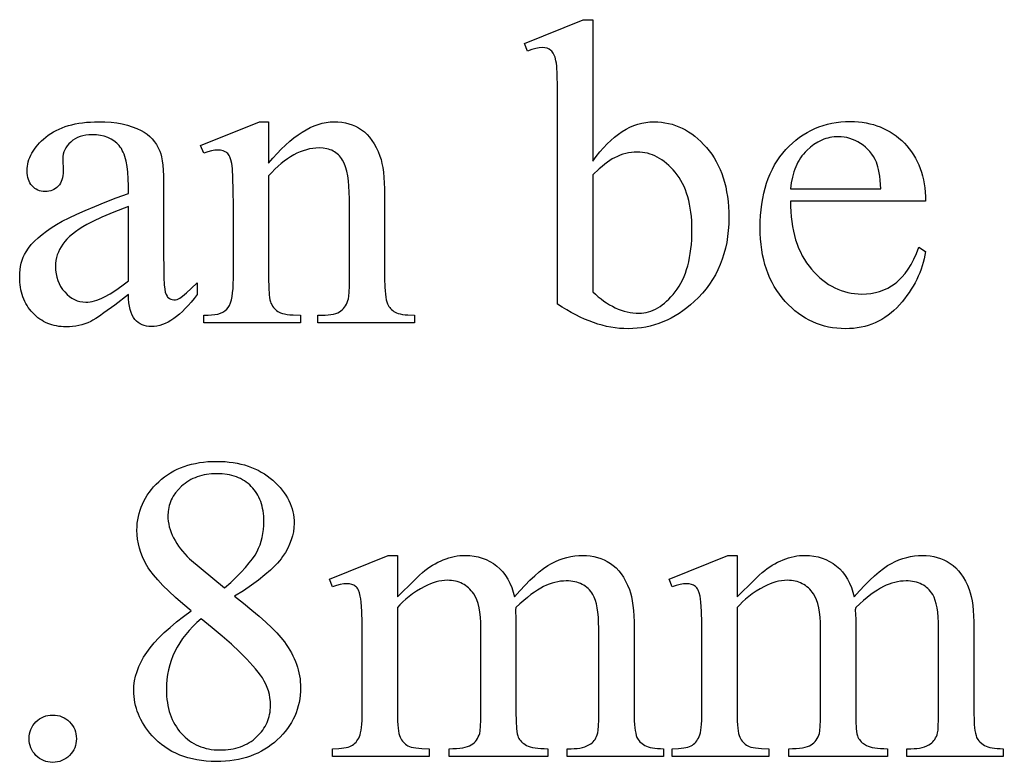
# Model space of a CAD drawing. Extents: x 7 to 905, y -397 to 592.
# Drawn here: x 479.6 to 547.6, y -211.2 to -159.9 of the extents above; entities that cross this region are included whole.
import ezdxf

# ---------------------------------------------------------------- set-up
doc = ezdxf.new("R2010")
doc.units = 0
doc.header["$MEASUREMENT"] = 0
doc.layers.add('TEXT', color=18, linetype='CONTINUOUS')

msp = doc.modelspace()

# ---------------------------------------------------------------- linework, layer by layer
at = {"layer": 'TEXT'}
for points in [[(519.181, -169.648), (519.428, -169.318), (519.677, -169.009), (519.928, -168.721), (520.182, -168.454), (520.438, -168.209), (520.696, -167.985), (520.957, -167.783), (521.221, -167.602), (521.486, -167.442), (521.754, -167.303), (522.025, -167.186), (522.298, -167.09), (522.574, -167.015), (522.851, -166.962), (523.132, -166.93), (523.414, -166.919), (523.672, -166.926), (523.926, -166.947), (524.176, -166.982), (524.421, -167.031), (524.662, -167.093), (524.9, -167.169), (525.133, -167.26), (525.361, -167.364), (525.586, -167.482), (525.807, -167.614), (526.023, -167.759), (526.235, -167.919), (526.443, -168.093), (526.647, -168.28), (526.847, -168.482), (527.043, -168.697), (527.23, -168.924), (527.406, -169.161), (527.569, -169.409), (527.72, -169.667), (527.859, -169.935), (527.986, -170.213), (528.101, -170.502), (528.204, -170.8), (528.295, -171.109), (528.374, -171.428), (528.44, -171.757), (528.495, -172.097), (528.537, -172.447), (528.567, -172.806), (528.585, -173.176), (528.591, -173.557), (528.582, -174.001), (528.554, -174.434), (528.507, -174.857), (528.442, -175.268), (528.358, -175.669), (528.255, -176.059), (528.134, -176.437), (527.994, -176.805), (527.835, -177.162), (527.658, -177.508), (527.462, -177.843), (527.247, -178.167), (527.014, -178.48), (526.762, -178.782), (526.491, -179.073), (526.202, -179.353), (525.944, -179.582), (525.682, -179.796), (525.417, -179.995), (525.147, -180.179), (524.875, -180.349), (524.598, -180.504), (524.318, -180.644), (524.034, -180.769), (523.746, -180.88), (523.455, -180.975), (523.16, -181.057), (522.861, -181.123), (522.559, -181.175), (522.253, -181.211), (521.943, -181.234), (521.63, -181.241), (521.334, -181.234), (521.038, -181.214), (520.74, -181.181), (520.441, -181.134), (520.14, -181.074), (519.839, -181), (519.537, -180.913), (519.233, -180.813), (518.928, -180.7), (518.621, -180.573), (518.313, -180.432), (518.003, -180.279), (517.692, -180.112), (517.379, -179.931), (517.064, -179.737), (516.748, -179.53), (516.748, -165.533), (516.741, -164.493), (516.72, -163.675), (516.686, -163.077), (516.663, -162.862), (516.637, -162.701), (516.574, -162.457), (516.537, -162.351), (516.495, -162.255), (516.45, -162.17), (516.401, -162.096), (516.348, -162.032), (516.291, -161.978), (516.165, -161.895), (516.025, -161.835), (515.87, -161.799), (515.701, -161.787), (515.481, -161.801), (515.236, -161.846), (514.965, -161.919), (514.668, -162.023), (514.462, -161.506), (518.518, -159.855), (519.181, -159.855)], [(487.072, -178.881), (486.129, -179.6), (485.38, -180.15), (485.078, -180.361), (484.824, -180.529), (484.619, -180.656), (484.462, -180.74), (484.261, -180.826), (484.057, -180.901), (483.85, -180.964), (483.639, -181.016), (483.426, -181.056), (483.209, -181.085), (482.989, -181.102), (482.765, -181.108), (482.592, -181.104), (482.423, -181.093), (482.257, -181.075), (482.096, -181.048), (481.938, -181.015), (481.784, -180.973), (481.634, -180.925), (481.488, -180.869), (481.345, -180.805), (481.207, -180.734), (481.072, -180.655), (480.942, -180.569), (480.815, -180.475), (480.692, -180.374), (480.573, -180.266), (480.457, -180.15), (480.347, -180.027), (480.245, -179.9), (480.149, -179.769), (480.06, -179.632), (479.979, -179.491), (479.904, -179.345), (479.837, -179.195), (479.777, -179.04), (479.724, -178.88), (479.678, -178.715), (479.639, -178.545), (479.607, -178.371), (479.582, -178.192), (479.564, -178.009), (479.55, -177.627), (479.557, -177.385), (479.578, -177.15), (479.612, -176.924), (479.661, -176.706), (479.723, -176.496), (479.799, -176.294), (479.889, -176.101), (479.993, -175.916), (480.158, -175.668), (480.351, -175.422), (480.572, -175.181), (480.82, -174.943), (481.097, -174.709), (481.402, -174.478), (481.734, -174.252), (482.094, -174.029), (482.5, -173.801), (482.967, -173.562), (483.496, -173.311), (484.087, -173.048), (484.741, -172.773), (485.456, -172.485), (486.233, -172.186), (487.072, -171.875), (487.072, -171.344), (487.062, -170.859), (487.032, -170.413), (486.982, -170.007), (486.912, -169.641), (486.822, -169.314), (486.769, -169.165), (486.711, -169.027), (486.649, -168.898), (486.581, -168.779), (486.508, -168.67), (486.431, -168.571), (486.261, -168.395), (486.073, -168.242), (485.868, -168.113), (485.643, -168.007), (485.401, -167.925), (485.141, -167.866), (484.862, -167.831), (484.565, -167.819), (484.339, -167.827), (484.124, -167.85), (483.922, -167.89), (483.732, -167.945), (483.553, -168.015), (483.387, -168.101), (483.232, -168.203), (483.09, -168.321), (482.959, -168.448), (482.845, -168.581), (482.748, -168.717), (482.67, -168.859), (482.608, -169.005), (482.565, -169.156), (482.538, -169.311), (482.529, -169.471), (482.559, -170.327), (482.554, -170.491), (482.537, -170.646), (482.51, -170.792), (482.472, -170.928), (482.424, -171.054), (482.364, -171.17), (482.294, -171.277), (482.212, -171.374), (482.122, -171.46), (482.026, -171.535), (481.922, -171.598), (481.812, -171.65), (481.696, -171.691), (481.572, -171.719), (481.442, -171.737), (481.305, -171.742), (481.172, -171.736), (481.045, -171.718), (480.924, -171.689), (480.809, -171.647), (480.701, -171.593), (480.599, -171.527), (480.503, -171.449), (480.413, -171.359), (480.332, -171.259), (480.261, -171.15), (480.202, -171.032), (480.153, -170.905), (480.115, -170.77), (480.088, -170.626), (480.072, -170.473), (480.066, -170.312), (480.071, -170.154), (480.087, -169.998), (480.112, -169.843), (480.147, -169.69), (480.193, -169.539), (480.249, -169.389), (480.315, -169.241), (480.391, -169.095), (480.477, -168.95), (480.573, -168.807), (480.68, -168.665), (480.796, -168.525), (480.923, -168.387), (481.06, -168.25), (481.207, -168.115), (481.364, -167.981), (481.531, -167.853), (481.705, -167.732), (481.888, -167.62), (482.079, -167.517), (482.278, -167.421), (482.485, -167.334), (482.7, -167.255), (482.924, -167.185), (483.156, -167.123), (483.396, -167.069), (483.644, -167.023), (483.9, -166.986), (484.165, -166.957), (484.437, -166.936), (484.718, -166.924), (485.007, -166.919), (485.447, -166.929), (485.867, -166.957), (486.266, -167.004), (486.645, -167.071), (487.003, -167.156), (487.341, -167.26), (487.659, -167.382), (487.957, -167.524), (488.168, -167.647), (488.364, -167.785), (488.546, -167.94), (488.713, -168.11), (488.866, -168.297), (489.005, -168.5), (489.13, -168.72), (489.24, -168.955), (489.303, -169.134), (489.357, -169.355), (489.402, -169.617), (489.44, -169.921), (489.469, -170.266), (489.489, -170.653), (489.502, -171.081), (489.506, -171.551), (489.506, -176.138), (489.511, -177.01), (489.524, -177.696), (489.547, -178.194), (489.58, -178.505), (489.623, -178.705), (489.677, -178.868), (489.744, -178.996), (489.782, -179.046), (489.823, -179.088), (489.911, -179.152), (490.006, -179.198), (490.106, -179.226), (490.214, -179.235), (490.328, -179.229), (490.435, -179.209), (490.535, -179.177), (490.627, -179.132), (490.818, -178.993), (491.08, -178.767), (491.415, -178.454), (491.822, -178.055), (491.822, -178.881), (491.616, -179.149), (491.411, -179.4), (491.207, -179.633), (491.005, -179.849), (490.803, -180.048), (490.603, -180.229), (490.404, -180.393), (490.206, -180.54), (490.01, -180.67), (489.814, -180.782), (489.62, -180.877), (489.427, -180.955), (489.235, -181.016), (489.044, -181.059), (488.854, -181.085), (488.665, -181.093), (488.489, -181.086), (488.322, -181.062), (488.165, -181.023), (488.016, -180.968), (487.877, -180.898), (487.747, -180.811), (487.626, -180.71), (487.515, -180.592), (487.414, -180.456), (487.327, -180.297), (487.252, -180.116), (487.19, -179.914), (487.141, -179.689), (487.105, -179.442), (487.082, -179.172)], [(496.763, -169.781), (497.059, -169.434), (497.353, -169.11), (497.645, -168.808), (497.936, -168.529), (498.225, -168.272), (498.512, -168.037), (498.798, -167.825), (499.082, -167.635), (499.364, -167.467), (499.644, -167.322), (499.923, -167.199), (500.2, -167.098), (500.475, -167.02), (500.749, -166.964), (501.021, -166.931), (501.291, -166.919), (501.562, -166.928), (501.824, -166.954), (502.077, -166.997), (502.319, -167.058), (502.552, -167.135), (502.776, -167.231), (502.989, -167.343), (503.193, -167.473), (503.387, -167.622), (503.571, -167.794), (503.745, -167.988), (503.909, -168.204), (504.062, -168.443), (504.205, -168.705), (504.339, -168.988), (504.462, -169.294), (504.538, -169.53), (504.604, -169.796), (504.659, -170.091), (504.705, -170.415), (504.741, -170.769), (504.766, -171.152), (504.781, -171.565), (504.786, -172.008), (504.786, -177.775), (504.799, -178.365), (504.815, -178.621), (504.838, -178.852), (504.867, -179.056), (504.902, -179.235), (504.944, -179.388), (504.993, -179.515), (505.036, -179.605), (505.086, -179.69), (505.142, -179.769), (505.205, -179.843), (505.273, -179.913), (505.348, -179.977), (505.429, -180.036), (505.516, -180.091), (505.616, -180.139), (505.735, -180.181), (505.873, -180.216), (506.031, -180.245), (506.207, -180.268), (506.403, -180.284), (506.851, -180.297), (506.851, -180.828), (500.17, -180.828), (500.17, -180.297), (500.45, -180.297), (500.677, -180.293), (500.886, -180.279), (501.078, -180.257), (501.252, -180.225), (501.408, -180.185), (501.546, -180.135), (501.667, -180.077), (501.77, -180.009), (501.86, -179.933), (501.944, -179.849), (502.02, -179.755), (502.089, -179.654), (502.151, -179.543), (502.205, -179.425), (502.253, -179.297), (502.294, -179.161), (502.319, -178.992), (502.338, -178.704), (502.349, -178.299), (502.353, -177.775), (502.353, -172.244), (502.345, -171.799), (502.323, -171.385), (502.285, -171.003), (502.233, -170.653), (502.165, -170.334), (502.083, -170.047), (501.986, -169.791), (501.873, -169.567), (501.811, -169.466), (501.743, -169.372), (501.67, -169.284), (501.592, -169.202), (501.509, -169.127), (501.421, -169.059), (501.328, -168.997), (501.23, -168.942), (501.126, -168.893), (501.018, -168.851), (500.904, -168.815), (500.785, -168.786), (500.532, -168.747), (500.258, -168.734), (500.039, -168.741), (499.82, -168.764), (499.6, -168.801), (499.381, -168.853), (499.163, -168.921), (498.944, -169.003), (498.725, -169.101), (498.507, -169.213), (498.288, -169.34), (498.07, -169.483), (497.852, -169.64), (497.634, -169.812), (497.416, -169.999), (497.198, -170.202), (496.98, -170.419), (496.763, -170.651), (496.763, -177.775), (496.773, -178.395), (496.803, -178.885), (496.826, -179.08), (496.854, -179.243), (496.887, -179.374), (496.925, -179.471), (496.979, -179.574), (497.038, -179.671), (497.101, -179.76), (497.17, -179.842), (497.243, -179.916), (497.322, -179.984), (497.405, -180.045), (497.493, -180.098), (497.595, -180.145), (497.72, -180.185), (497.868, -180.219), (498.04, -180.247), (498.235, -180.269), (498.454, -180.285), (498.96, -180.297), (498.96, -180.828), (492.279, -180.828), (492.279, -180.297), (492.574, -180.297), (492.821, -180.289), (493.048, -180.264), (493.254, -180.223), (493.438, -180.166), (493.602, -180.092), (493.745, -180.003), (493.867, -179.896), (493.968, -179.773), (494.052, -179.628), (494.126, -179.452), (494.188, -179.247), (494.239, -179.012), (494.278, -178.747), (494.306, -178.453), (494.323, -178.129), (494.329, -177.775), (494.329, -172.76), (494.322, -171.662), (494.301, -170.802), (494.267, -170.18), (494.244, -169.958), (494.218, -169.796), (494.156, -169.551), (494.078, -169.349), (494.034, -169.264), (493.986, -169.19), (493.934, -169.126), (493.879, -169.073), (493.819, -169.028), (493.755, -168.989), (493.612, -168.929), (493.449, -168.893), (493.267, -168.881), (493.05, -168.895), (492.813, -168.936), (492.556, -169.006), (492.279, -169.102), (492.058, -168.571), (496.128, -166.919), (496.763, -166.919)], [(532.854, -172.406), (532.858, -172.777), (532.874, -173.138), (532.901, -173.489), (532.94, -173.829), (532.99, -174.16), (533.052, -174.48), (533.126, -174.79), (533.212, -175.091), (533.309, -175.38), (533.417, -175.66), (533.538, -175.93), (533.67, -176.189), (533.813, -176.439), (533.969, -176.678), (534.136, -176.907), (534.314, -177.126), (534.501, -177.333), (534.691, -177.527), (534.885, -177.707), (535.084, -177.874), (535.286, -178.028), (535.493, -178.169), (535.704, -178.296), (535.918, -178.409), (536.137, -178.509), (536.359, -178.596), (536.586, -178.67), (536.817, -178.73), (537.052, -178.777), (537.291, -178.81), (537.533, -178.83), (537.78, -178.837), (538.107, -178.825), (538.422, -178.791), (538.727, -178.734), (539.021, -178.654), (539.304, -178.552), (539.576, -178.426), (539.838, -178.278), (540.088, -178.107), (540.21, -178.011), (540.329, -177.908), (540.559, -177.677), (540.78, -177.413), (540.99, -177.117), (541.191, -176.788), (541.381, -176.427), (541.562, -176.033), (541.733, -175.607), (542.19, -175.902), (542.147, -176.153), (542.094, -176.401), (542.033, -176.647), (541.962, -176.889), (541.881, -177.129), (541.792, -177.366), (541.693, -177.601), (541.586, -177.832), (541.468, -178.061), (541.342, -178.286), (541.207, -178.509), (541.062, -178.729), (540.908, -178.947), (540.745, -179.161), (540.572, -179.373), (540.391, -179.582), (540.202, -179.783), (540.007, -179.971), (539.806, -180.146), (539.599, -180.308), (539.386, -180.457), (539.168, -180.593), (538.943, -180.716), (538.713, -180.826), (538.477, -180.923), (538.235, -181.008), (537.987, -181.079), (537.733, -181.137), (537.474, -181.183), (537.208, -181.215), (536.937, -181.234), (536.659, -181.241), (536.358, -181.234), (536.062, -181.211), (535.771, -181.174), (535.486, -181.123), (535.207, -181.056), (534.933, -180.974), (534.664, -180.878), (534.401, -180.767), (534.143, -180.641), (533.891, -180.501), (533.644, -180.345), (533.403, -180.175), (533.167, -179.99), (532.937, -179.79), (532.712, -179.575), (532.493, -179.346), (532.283, -179.104), (532.086, -178.851), (531.904, -178.589), (531.734, -178.316), (531.579, -178.034), (531.437, -177.741), (531.308, -177.437), (531.193, -177.124), (531.091, -176.801), (531.003, -176.467), (530.929, -176.123), (530.868, -175.769), (530.821, -175.404), (530.787, -175.03), (530.766, -174.645), (530.76, -174.25), (530.767, -173.823), (530.787, -173.407), (530.822, -173.004), (530.871, -172.612), (530.933, -172.233), (531.01, -171.865), (531.1, -171.509), (531.204, -171.165), (531.322, -170.834), (531.454, -170.514), (531.6, -170.206), (531.759, -169.909), (531.933, -169.625), (532.12, -169.353), (532.322, -169.093), (532.537, -168.844), (532.763, -168.609), (532.995, -168.39), (533.235, -168.185), (533.482, -167.996), (533.736, -167.821), (533.997, -167.662), (534.266, -167.518), (534.541, -167.39), (534.823, -167.276), (535.113, -167.177), (535.409, -167.094), (535.713, -167.026), (536.024, -166.973), (536.342, -166.935), (536.667, -166.912), (536.999, -166.905), (537.279, -166.911), (537.554, -166.928), (537.822, -166.957), (538.084, -166.998), (538.339, -167.051), (538.588, -167.115), (538.831, -167.191), (539.067, -167.279), (539.297, -167.378), (539.521, -167.489), (539.738, -167.612), (539.949, -167.747), (540.154, -167.893), (540.352, -168.051), (540.544, -168.22), (540.73, -168.402), (540.907, -168.593), (541.072, -168.792), (541.226, -168.999), (541.369, -169.213), (541.5, -169.436), (541.62, -169.667), (541.728, -169.905), (541.825, -170.151), (541.911, -170.406), (541.985, -170.668), (542.048, -170.938), (542.099, -171.216), (542.139, -171.501), (542.167, -171.795), (542.185, -172.097), (542.19, -172.406)], [(532.854, -171.551), (539.108, -171.551), (539.061, -170.95), (539.03, -170.685), (538.993, -170.445), (538.952, -170.228), (538.906, -170.035), (538.854, -169.867), (538.798, -169.722), (538.7, -169.521), (538.591, -169.331), (538.471, -169.152), (538.339, -168.984), (538.196, -168.828), (538.042, -168.682), (537.876, -168.547), (537.699, -168.424), (537.516, -168.313), (537.33, -168.217), (537.142, -168.136), (536.952, -168.07), (536.761, -168.018), (536.567, -167.981), (536.371, -167.959), (536.173, -167.952), (536.021, -167.956), (535.871, -167.967), (535.723, -167.985), (535.577, -168.011), (535.433, -168.045), (535.291, -168.086), (535.151, -168.134), (535.013, -168.19), (534.877, -168.253), (534.743, -168.324), (534.481, -168.487), (534.228, -168.68), (533.982, -168.903), (533.865, -169.025), (533.753, -169.153), (533.648, -169.286), (533.55, -169.425), (533.457, -169.571), (533.371, -169.721), (533.291, -169.878), (533.217, -170.041), (533.15, -170.209), (533.089, -170.383), (533.034, -170.563), (532.985, -170.749), (532.907, -171.138)], [(519.181, -170.592), (519.181, -178.675), (519.37, -178.853), (519.561, -179.021), (519.753, -179.177), (519.947, -179.322), (520.142, -179.455), (520.339, -179.578), (520.537, -179.689), (520.737, -179.788), (520.939, -179.876), (521.142, -179.953), (521.346, -180.017), (521.551, -180.07), (521.757, -180.111), (521.964, -180.141), (522.172, -180.158), (522.382, -180.164), (522.549, -180.159), (522.715, -180.141), (522.879, -180.112), (523.042, -180.072), (523.203, -180.02), (523.363, -179.957), (523.521, -179.882), (523.678, -179.796), (523.834, -179.698), (523.988, -179.588), (524.14, -179.467), (524.292, -179.335), (524.441, -179.191), (524.59, -179.035), (524.737, -178.868), (524.882, -178.689), (525.022, -178.5), (525.153, -178.3), (525.275, -178.089), (525.389, -177.868), (525.493, -177.636), (525.588, -177.394), (525.673, -177.142), (525.75, -176.879), (525.818, -176.605), (525.877, -176.321), (525.927, -176.027), (525.967, -175.722), (525.999, -175.407), (526.022, -175.081), (526.035, -174.744), (526.04, -174.397), (526.035, -174.078), (526.022, -173.767), (525.999, -173.466), (525.967, -173.175), (525.927, -172.892), (525.877, -172.619), (525.818, -172.356), (525.75, -172.102), (525.673, -171.857), (525.588, -171.622), (525.493, -171.396), (525.389, -171.18), (525.275, -170.973), (525.153, -170.775), (525.022, -170.587), (524.882, -170.408), (524.736, -170.239), (524.588, -170.081), (524.437, -169.934), (524.283, -169.798), (524.127, -169.673), (523.969, -169.558), (523.808, -169.455), (523.645, -169.362), (523.479, -169.281), (523.311, -169.21), (523.14, -169.15), (522.967, -169.101), (522.791, -169.063), (522.613, -169.036), (522.432, -169.019), (522.249, -169.014), (522.054, -169.02), (521.858, -169.039), (521.663, -169.07), (521.468, -169.113), (521.272, -169.169), (521.077, -169.238), (520.881, -169.319), (520.686, -169.412), (520.533, -169.495), (520.371, -169.596), (520.198, -169.716), (520.015, -169.855), (519.822, -170.011), (519.618, -170.186)], [(487.072, -177.922), (487.072, -172.775), (486.057, -173.185), (485.24, -173.531), (484.619, -173.812), (484.383, -173.928), (484.196, -174.029), (483.915, -174.192), (483.655, -174.357), (483.416, -174.524), (483.197, -174.692), (482.999, -174.863), (482.822, -175.035), (482.665, -175.209), (482.529, -175.386), (482.412, -175.565), (482.31, -175.748), (482.224, -175.935), (482.153, -176.127), (482.099, -176.322), (482.059, -176.522), (482.036, -176.726), (482.028, -176.934), (482.038, -177.194), (482.068, -177.443), (482.117, -177.68), (482.187, -177.906), (482.276, -178.12), (482.385, -178.324), (482.514, -178.516), (482.662, -178.697), (482.824, -178.861), (482.991, -179.003), (483.165, -179.124), (483.344, -179.222), (483.53, -179.299), (483.721, -179.354), (483.919, -179.386), (484.122, -179.397), (484.265, -179.392), (484.414, -179.374), (484.568, -179.345), (484.727, -179.305), (484.892, -179.253), (485.063, -179.19), (485.239, -179.115), (485.42, -179.029), (485.8, -178.821), (486.202, -178.568), (486.626, -178.268)], [(491.409, -200.754), (490.841, -200.28), (490.327, -199.829), (489.865, -199.402), (489.456, -198.999), (489.1, -198.62), (488.797, -198.265), (488.546, -197.934), (488.44, -197.778), (488.348, -197.627), (488.187, -197.331), (488.048, -197.032), (487.93, -196.73), (487.834, -196.425), (487.759, -196.118), (487.705, -195.808), (487.673, -195.495), (487.662, -195.179), (487.668, -194.938), (487.686, -194.701), (487.715, -194.468), (487.756, -194.239), (487.809, -194.015), (487.874, -193.795), (487.95, -193.579), (488.038, -193.367), (488.138, -193.159), (488.25, -192.956), (488.373, -192.756), (488.508, -192.561), (488.655, -192.371), (488.814, -192.184), (488.984, -192.002), (489.167, -191.824), (489.359, -191.653), (489.558, -191.493), (489.766, -191.345), (489.981, -191.207), (490.203, -191.081), (490.434, -190.965), (490.672, -190.861), (490.918, -190.767), (491.172, -190.685), (491.433, -190.613), (491.702, -190.553), (491.979, -190.503), (492.264, -190.465), (492.556, -190.437), (492.856, -190.421), (493.164, -190.415), (493.462, -190.42), (493.754, -190.436), (494.038, -190.461), (494.314, -190.497), (494.583, -190.543), (494.845, -190.6), (495.1, -190.666), (495.347, -190.743), (495.586, -190.83), (495.819, -190.928), (496.044, -191.035), (496.261, -191.153), (496.471, -191.282), (496.674, -191.42), (496.869, -191.569), (497.058, -191.728), (497.236, -191.893), (497.403, -192.062), (497.559, -192.233), (497.703, -192.407), (497.835, -192.584), (497.956, -192.764), (498.066, -192.947), (498.164, -193.133), (498.25, -193.321), (498.325, -193.513), (498.388, -193.707), (498.44, -193.904), (498.481, -194.104), (498.509, -194.307), (498.527, -194.513), (498.532, -194.722), (498.52, -195.003), (498.483, -195.285), (498.42, -195.569), (498.333, -195.854), (498.221, -196.14), (498.084, -196.428), (497.923, -196.717), (497.736, -197.008), (497.63, -197.155), (497.51, -197.306), (497.377, -197.459), (497.23, -197.616), (496.896, -197.94), (496.508, -198.276), (496.066, -198.626), (495.571, -198.988), (495.021, -199.363), (494.417, -199.751), (495.039, -200.239), (495.606, -200.701), (496.117, -201.135), (496.574, -201.543), (496.977, -201.925), (497.324, -202.279), (497.616, -202.607), (497.854, -202.908), (497.99, -203.096), (498.117, -203.286), (498.235, -203.478), (498.344, -203.67), (498.445, -203.864), (498.537, -204.059), (498.62, -204.255), (498.695, -204.453), (498.76, -204.651), (498.817, -204.852), (498.865, -205.053), (498.905, -205.256), (498.936, -205.459), (498.957, -205.665), (498.971, -205.871), (498.975, -206.079), (498.969, -206.34), (498.95, -206.596), (498.918, -206.848), (498.874, -207.095), (498.818, -207.337), (498.749, -207.575), (498.667, -207.807), (498.573, -208.035), (498.466, -208.258), (498.347, -208.476), (498.215, -208.69), (498.071, -208.898), (497.914, -209.102), (497.744, -209.301), (497.562, -209.495), (497.367, -209.685), (497.162, -209.866), (496.95, -210.036), (496.729, -210.194), (496.501, -210.34), (496.265, -210.474), (496.02, -210.597), (495.769, -210.708), (495.509, -210.808), (495.241, -210.895), (494.966, -210.971), (494.683, -211.036), (494.392, -211.088), (494.093, -211.129), (493.786, -211.159), (493.471, -211.176), (493.149, -211.182), (492.798, -211.175), (492.457, -211.154), (492.126, -211.119), (491.804, -211.07), (491.492, -211.008), (491.19, -210.931), (490.898, -210.84), (490.616, -210.736), (490.343, -210.617), (490.08, -210.485), (489.827, -210.338), (489.584, -210.178), (489.351, -210.004), (489.127, -209.816), (488.913, -209.613), (488.709, -209.397), (488.556, -209.217), (488.412, -209.036), (488.278, -208.851), (488.154, -208.665), (488.041, -208.477), (487.936, -208.287), (487.842, -208.095), (487.758, -207.9), (487.684, -207.704), (487.619, -207.505), (487.565, -207.305), (487.52, -207.102), (487.486, -206.897), (487.461, -206.69), (487.446, -206.481), (487.441, -206.27), (487.455, -205.939), (487.497, -205.608), (487.566, -205.278), (487.664, -204.949), (487.79, -204.62), (487.943, -204.292), (488.124, -203.964), (488.333, -203.638), (488.577, -203.307), (488.86, -202.968), (489.184, -202.62), (489.548, -202.264), (489.953, -201.9), (490.398, -201.526), (490.883, -201.145)], [(493.724, -199.176), (494.146, -198.788), (494.528, -198.422), (494.869, -198.076), (495.17, -197.751), (495.43, -197.447), (495.649, -197.164), (495.828, -196.902), (495.966, -196.661), (496.077, -196.427), (496.173, -196.185), (496.254, -195.936), (496.32, -195.679), (496.372, -195.414), (496.409, -195.142), (496.431, -194.862), (496.438, -194.574), (496.424, -194.198), (496.384, -193.842), (496.353, -193.672), (496.316, -193.507), (496.271, -193.348), (496.221, -193.193), (496.163, -193.044), (496.098, -192.901), (496.027, -192.762), (495.949, -192.629), (495.864, -192.501), (495.772, -192.378), (495.673, -192.26), (495.568, -192.148), (495.457, -192.042), (495.34, -191.942), (495.219, -191.85), (495.093, -191.764), (494.962, -191.685), (494.826, -191.613), (494.685, -191.548), (494.539, -191.49), (494.388, -191.438), (494.232, -191.394), (494.072, -191.356), (493.906, -191.325), (493.559, -191.284), (493.193, -191.27), (492.826, -191.284), (492.476, -191.325), (492.308, -191.355), (492.144, -191.393), (491.984, -191.437), (491.829, -191.488), (491.678, -191.546), (491.532, -191.61), (491.39, -191.682), (491.252, -191.76), (491.119, -191.845), (490.99, -191.937), (490.865, -192.035), (490.745, -192.141), (490.524, -192.363), (490.332, -192.594), (490.17, -192.835), (490.1, -192.959), (490.037, -193.085), (489.982, -193.213), (489.934, -193.344), (489.893, -193.477), (489.86, -193.612), (489.834, -193.75), (489.816, -193.889), (489.801, -194.176), (489.807, -194.368), (489.825, -194.56), (489.856, -194.751), (489.899, -194.943), (489.954, -195.135), (490.021, -195.327), (490.1, -195.518), (490.192, -195.71), (490.295, -195.901), (490.408, -196.089), (490.532, -196.275), (490.666, -196.459), (490.81, -196.64), (490.965, -196.819), (491.13, -196.996), (491.305, -197.17)], [(505.671, -199.796), (506.844, -198.634), (507.203, -198.288), (507.412, -198.099), (507.579, -197.963), (507.75, -197.835), (507.924, -197.714), (508.101, -197.602), (508.281, -197.497), (508.465, -197.4), (508.652, -197.311), (508.842, -197.229), (509.034, -197.157), (509.225, -197.094), (509.415, -197.04), (509.605, -196.997), (509.795, -196.963), (509.984, -196.939), (510.173, -196.924), (510.361, -196.919), (510.673, -196.931), (510.973, -196.966), (511.263, -197.023), (511.541, -197.104), (511.809, -197.208), (512.065, -197.334), (512.31, -197.484), (512.544, -197.657), (512.763, -197.852), (512.964, -198.067), (513.145, -198.303), (513.308, -198.56), (513.451, -198.838), (513.576, -199.136), (513.682, -199.456), (513.768, -199.796), (514.141, -199.372), (514.499, -198.987), (514.841, -198.639), (515.17, -198.33), (515.483, -198.058), (515.782, -197.825), (516.066, -197.63), (516.335, -197.473), (516.598, -197.343), (516.862, -197.231), (517.129, -197.135), (517.397, -197.058), (517.667, -196.997), (517.939, -196.954), (518.213, -196.928), (518.488, -196.919), (518.754, -196.928), (519.011, -196.954), (519.261, -196.997), (519.504, -197.058), (519.739, -197.135), (519.966, -197.231), (520.186, -197.343), (520.398, -197.473), (520.601, -197.622), (520.793, -197.793), (520.974, -197.986), (521.145, -198.201), (521.305, -198.438), (521.453, -198.696), (521.591, -198.977), (521.718, -199.279), (521.794, -199.508), (521.86, -199.768), (521.916, -200.058), (521.962, -200.378), (521.997, -200.729), (522.022, -201.11), (522.038, -201.522), (522.043, -201.964), (522.043, -207.775), (522.055, -208.359), (522.07, -208.614), (522.091, -208.844), (522.118, -209.049), (522.151, -209.23), (522.19, -209.385), (522.235, -209.515), (522.275, -209.595), (522.324, -209.672), (522.38, -209.745), (522.445, -209.816), (522.597, -209.948), (522.78, -210.068), (522.888, -210.122), (523.011, -210.168), (523.149, -210.208), (523.304, -210.24), (523.474, -210.265), (523.66, -210.283), (523.861, -210.293), (524.078, -210.297), (524.078, -210.828), (517.412, -210.828), (517.412, -210.297), (517.692, -210.297), (517.903, -210.292), (518.103, -210.276), (518.29, -210.249), (518.466, -210.212), (518.63, -210.165), (518.781, -210.106), (518.921, -210.037), (519.049, -209.958), (519.13, -209.894), (519.206, -209.822), (519.276, -209.741), (519.34, -209.652), (519.398, -209.553), (519.45, -209.446), (519.496, -209.33), (519.535, -209.206), (519.561, -209.022), (519.58, -208.723), (519.591, -208.307), (519.594, -207.775), (519.594, -201.964), (519.588, -201.566), (519.57, -201.199), (519.538, -200.862), (519.495, -200.555), (519.439, -200.279), (519.37, -200.033), (519.29, -199.818), (519.196, -199.633), (519.122, -199.519), (519.042, -199.412), (518.956, -199.313), (518.865, -199.22), (518.769, -199.136), (518.667, -199.058), (518.56, -198.988), (518.448, -198.925), (518.33, -198.87), (518.206, -198.822), (518.078, -198.782), (517.943, -198.748), (517.804, -198.723), (517.659, -198.704), (517.508, -198.693), (517.353, -198.689), (517.157, -198.695), (516.961, -198.714), (516.765, -198.744), (516.569, -198.787), (516.372, -198.842), (516.176, -198.909), (515.979, -198.989), (515.782, -199.08), (515.579, -199.188), (515.366, -199.318), (515.143, -199.468), (514.91, -199.639), (514.666, -199.831), (514.411, -200.044), (514.147, -200.278), (513.872, -200.533), (513.842, -200.695), (513.872, -201.329), (513.872, -207.775), (513.881, -208.403), (513.91, -208.9), (513.932, -209.099), (513.959, -209.266), (513.99, -209.399), (514.027, -209.501), (514.07, -209.584), (514.121, -209.663), (514.181, -209.739), (514.25, -209.812), (514.327, -209.881), (514.412, -209.947), (514.609, -210.068), (514.726, -210.122), (514.861, -210.168), (515.015, -210.208), (515.188, -210.24), (515.38, -210.265), (515.591, -210.283), (515.821, -210.293), (516.069, -210.297), (516.069, -210.828), (509.24, -210.828), (509.24, -210.297), (509.51, -210.293), (509.757, -210.28), (509.983, -210.26), (510.186, -210.231), (510.368, -210.193), (510.528, -210.148), (510.666, -210.094), (510.782, -210.032), (510.883, -209.961), (510.976, -209.882), (511.061, -209.795), (511.138, -209.7), (511.206, -209.596), (511.267, -209.484), (511.32, -209.364), (511.364, -209.235), (511.397, -209.05), (511.42, -208.745), (511.433, -208.32), (511.438, -207.775), (511.438, -201.964), (511.43, -201.565), (511.408, -201.196), (511.37, -200.855), (511.316, -200.544), (511.248, -200.262), (511.164, -200.008), (511.065, -199.784), (510.951, -199.589), (510.868, -199.475), (510.781, -199.368), (510.69, -199.268), (510.595, -199.176), (510.495, -199.091), (510.392, -199.014), (510.285, -198.944), (510.173, -198.881), (510.058, -198.826), (509.938, -198.778), (509.815, -198.737), (509.688, -198.704), (509.556, -198.678), (509.42, -198.66), (509.281, -198.649), (509.137, -198.645), (508.938, -198.652), (508.74, -198.672), (508.542, -198.705), (508.344, -198.752), (508.147, -198.812), (507.951, -198.886), (507.755, -198.973), (507.559, -199.073), (507.262, -199.238), (506.982, -199.407), (506.72, -199.582), (506.475, -199.762), (506.248, -199.947), (506.038, -200.138), (505.846, -200.333), (505.671, -200.533), (505.671, -207.775), (505.683, -208.381), (505.697, -208.64), (505.717, -208.87), (505.743, -209.071), (505.775, -209.243), (505.812, -209.386), (505.855, -209.501), (505.904, -209.597), (505.959, -209.687), (506.019, -209.771), (506.084, -209.849), (506.155, -209.921), (506.232, -209.986), (506.314, -210.045), (506.401, -210.098), (506.503, -210.145), (506.628, -210.185), (506.777, -210.219), (506.949, -210.247), (507.144, -210.269), (507.362, -210.285), (507.869, -210.297), (507.869, -210.828), (501.187, -210.828), (501.187, -210.297), (501.617, -210.285), (501.805, -210.269), (501.976, -210.247), (502.13, -210.219), (502.266, -210.185), (502.384, -210.145), (502.485, -210.098), (502.575, -210.044), (502.659, -209.984), (502.737, -209.915), (502.81, -209.84), (502.877, -209.757), (502.939, -209.666), (502.995, -209.569), (503.046, -209.464), (503.091, -209.342), (503.13, -209.195), (503.163, -209.022), (503.19, -208.824), (503.21, -208.6), (503.225, -208.351), (503.237, -207.775), (503.237, -202.613), (503.229, -201.598), (503.204, -200.78), (503.163, -200.16), (503.136, -199.923), (503.105, -199.737), (503.046, -199.512), (502.972, -199.325), (502.93, -199.246), (502.883, -199.177), (502.834, -199.116), (502.78, -199.065), (502.722, -199.022), (502.659, -198.985), (502.518, -198.927), (502.357, -198.893), (502.176, -198.881), (501.959, -198.895), (501.722, -198.936), (501.465, -199.006), (501.187, -199.102), (500.966, -198.571), (505.037, -196.919), (505.671, -196.919)], [(529.167, -199.796), (530.339, -198.634), (530.699, -198.288), (530.907, -198.099), (531.075, -197.963), (531.245, -197.835), (531.419, -197.714), (531.597, -197.602), (531.777, -197.497), (531.961, -197.4), (532.148, -197.311), (532.338, -197.229), (532.529, -197.157), (532.72, -197.094), (532.911, -197.04), (533.101, -196.997), (533.291, -196.963), (533.48, -196.939), (533.669, -196.924), (533.857, -196.919), (534.169, -196.931), (534.469, -196.966), (534.758, -197.023), (535.037, -197.104), (535.304, -197.208), (535.56, -197.334), (535.806, -197.484), (536.04, -197.657), (536.259, -197.852), (536.459, -198.067), (536.641, -198.303), (536.803, -198.56), (536.947, -198.838), (537.071, -199.136), (537.177, -199.456), (537.264, -199.796), (537.636, -199.372), (537.994, -198.987), (538.337, -198.639), (538.665, -198.33), (538.979, -198.058), (539.277, -197.825), (539.561, -197.63), (539.83, -197.473), (540.093, -197.343), (540.358, -197.231), (540.624, -197.135), (540.892, -197.058), (541.162, -196.997), (541.434, -196.954), (541.708, -196.928), (541.984, -196.919), (542.249, -196.928), (542.507, -196.954), (542.757, -196.997), (543, -197.058), (543.235, -197.135), (543.462, -197.231), (543.682, -197.343), (543.894, -197.473), (544.097, -197.622), (544.289, -197.793), (544.47, -197.986), (544.64, -198.201), (544.8, -198.438), (544.949, -198.696), (545.087, -198.977), (545.214, -199.279), (545.29, -199.508), (545.356, -199.768), (545.412, -200.058), (545.457, -200.378), (545.493, -200.729), (545.518, -201.11), (545.533, -201.522), (545.538, -201.964), (545.538, -207.775), (545.55, -208.359), (545.565, -208.614), (545.586, -208.844), (545.613, -209.049), (545.646, -209.23), (545.685, -209.385), (545.73, -209.515), (545.771, -209.595), (545.82, -209.672), (545.876, -209.745), (545.94, -209.816), (546.092, -209.948), (546.276, -210.068), (546.383, -210.122), (546.506, -210.168), (546.645, -210.208), (546.799, -210.24), (546.969, -210.265), (547.155, -210.283), (547.357, -210.293), (547.574, -210.297), (547.574, -210.828), (540.907, -210.828), (540.907, -210.297), (541.187, -210.297), (541.399, -210.292), (541.598, -210.276), (541.786, -210.249), (541.962, -210.212), (542.125, -210.165), (542.277, -210.106), (542.417, -210.037), (542.544, -209.958), (542.626, -209.894), (542.702, -209.822), (542.772, -209.741), (542.836, -209.652), (542.893, -209.553), (542.945, -209.446), (542.991, -209.33), (543.031, -209.206), (543.057, -209.022), (543.075, -208.723), (543.086, -208.307), (543.09, -207.775), (543.09, -201.964), (543.084, -201.566), (543.065, -201.199), (543.034, -200.862), (542.99, -200.555), (542.934, -200.279), (542.866, -200.033), (542.785, -199.818), (542.692, -199.633), (542.617, -199.519), (542.537, -199.412), (542.452, -199.313), (542.361, -199.22), (542.265, -199.136), (542.163, -199.058), (542.056, -198.988), (541.943, -198.925), (541.825, -198.87), (541.702, -198.822), (541.573, -198.782), (541.439, -198.748), (541.299, -198.723), (541.154, -198.704), (541.004, -198.693), (540.848, -198.689), (540.653, -198.695), (540.457, -198.714), (540.261, -198.744), (540.065, -198.787), (539.868, -198.842), (539.671, -198.909), (539.474, -198.989), (539.277, -199.08), (539.075, -199.188), (538.862, -199.318), (538.639, -199.468), (538.405, -199.639), (538.161, -199.831), (537.907, -200.044), (537.642, -200.278), (537.367, -200.533), (537.338, -200.695), (537.367, -201.329), (537.367, -207.775), (537.377, -208.403), (537.406, -208.9), (537.428, -209.099), (537.454, -209.266), (537.486, -209.399), (537.522, -209.501), (537.565, -209.584), (537.617, -209.663), (537.677, -209.739), (537.745, -209.812), (537.822, -209.881), (537.908, -209.947), (538.105, -210.068), (538.221, -210.122), (538.356, -210.168), (538.511, -210.208), (538.684, -210.24), (538.876, -210.265), (539.086, -210.283), (539.316, -210.293), (539.565, -210.297), (539.565, -210.828), (532.736, -210.828), (532.736, -210.297), (533.005, -210.293), (533.253, -210.28), (533.478, -210.26), (533.682, -210.231), (533.864, -210.193), (534.023, -210.148), (534.161, -210.094), (534.277, -210.032), (534.378, -209.961), (534.471, -209.882), (534.556, -209.795), (534.633, -209.7), (534.702, -209.596), (534.763, -209.484), (534.815, -209.364), (534.86, -209.235), (534.892, -209.05), (534.915, -208.745), (534.929, -208.32), (534.934, -207.775), (534.934, -201.964), (534.926, -201.565), (534.903, -201.196), (534.865, -200.855), (534.812, -200.544), (534.744, -200.262), (534.66, -200.008), (534.561, -199.784), (534.447, -199.589), (534.364, -199.475), (534.277, -199.368), (534.185, -199.268), (534.09, -199.176), (533.991, -199.091), (533.888, -199.014), (533.78, -198.944), (533.669, -198.881), (533.553, -198.826), (533.434, -198.778), (533.311, -198.737), (533.183, -198.704), (533.052, -198.678), (532.916, -198.66), (532.776, -198.649), (532.633, -198.645), (532.434, -198.652), (532.235, -198.672), (532.037, -198.705), (531.84, -198.752), (531.643, -198.812), (531.446, -198.886), (531.25, -198.973), (531.055, -199.073), (530.757, -199.238), (530.478, -199.407), (530.215, -199.582), (529.971, -199.762), (529.743, -199.947), (529.534, -200.138), (529.341, -200.333), (529.167, -200.533), (529.167, -207.775), (529.178, -208.381), (529.193, -208.64), (529.213, -208.87), (529.239, -209.071), (529.27, -209.243), (529.308, -209.386), (529.351, -209.501), (529.4, -209.597), (529.454, -209.687), (529.514, -209.771), (529.58, -209.849), (529.651, -209.921), (529.727, -209.986), (529.809, -210.045), (529.897, -210.098), (529.999, -210.145), (530.124, -210.185), (530.273, -210.219), (530.444, -210.247), (530.639, -210.269), (530.858, -210.285), (531.364, -210.297), (531.364, -210.828), (524.683, -210.828), (524.683, -210.297), (525.112, -210.285), (525.301, -210.269), (525.472, -210.247), (525.625, -210.219), (525.761, -210.185), (525.88, -210.145), (525.981, -210.098), (526.07, -210.044), (526.154, -209.984), (526.232, -209.915), (526.305, -209.84), (526.373, -209.757), (526.434, -209.666), (526.491, -209.569), (526.541, -209.464), (526.586, -209.342), (526.625, -209.195), (526.658, -209.022), (526.685, -208.824), (526.706, -208.6), (526.721, -208.351), (526.733, -207.775), (526.733, -202.613), (526.725, -201.598), (526.7, -200.78), (526.658, -200.16), (526.631, -199.923), (526.6, -199.737), (526.541, -199.512), (526.468, -199.325), (526.425, -199.246), (526.379, -199.177), (526.329, -199.116), (526.276, -199.065), (526.218, -199.022), (526.155, -198.985), (526.014, -198.927), (525.853, -198.893), (525.671, -198.881), (525.454, -198.895), (525.218, -198.936), (524.96, -199.006), (524.683, -199.102), (524.462, -198.571), (528.532, -196.919), (529.167, -196.919)], [(492.102, -201.315), (491.806, -201.576), (491.529, -201.842), (491.273, -202.115), (491.036, -202.393), (490.819, -202.677), (490.622, -202.967), (490.445, -203.263), (490.288, -203.564), (490.149, -203.871), (490.029, -204.185), (489.928, -204.505), (489.845, -204.831), (489.781, -205.163), (489.735, -205.501), (489.707, -205.846), (489.698, -206.197), (489.702, -206.432), (489.714, -206.661), (489.734, -206.884), (489.763, -207.101), (489.799, -207.312), (489.844, -207.517), (489.897, -207.716), (489.958, -207.909), (490.027, -208.097), (490.104, -208.278), (490.189, -208.454), (490.283, -208.623), (490.384, -208.787), (490.494, -208.945), (490.612, -209.097), (490.737, -209.242), (490.87, -209.381), (491.006, -209.51), (491.147, -209.631), (491.293, -209.743), (491.443, -209.845), (491.597, -209.939), (491.756, -210.024), (491.919, -210.1), (492.087, -210.167), (492.259, -210.225), (492.436, -210.274), (492.617, -210.314), (492.802, -210.345), (492.992, -210.368), (493.186, -210.381), (493.385, -210.386), (493.773, -210.371), (493.96, -210.354), (494.142, -210.329), (494.319, -210.298), (494.49, -210.259), (494.657, -210.213), (494.819, -210.161), (494.976, -210.101), (495.128, -210.034), (495.275, -209.96), (495.418, -209.879), (495.555, -209.792), (495.687, -209.697), (495.814, -209.595), (495.937, -209.486), (496.161, -209.255), (496.262, -209.135), (496.356, -209.012), (496.442, -208.886), (496.521, -208.757), (496.592, -208.625), (496.656, -208.49), (496.712, -208.352), (496.76, -208.211), (496.802, -208.067), (496.835, -207.921), (496.862, -207.771), (496.88, -207.618), (496.892, -207.462), (496.895, -207.303), (496.887, -207.041), (496.86, -206.786), (496.816, -206.538), (496.755, -206.296), (496.676, -206.062), (496.58, -205.834), (496.466, -205.614), (496.335, -205.4), (496.196, -205.201), (496.04, -204.994), (495.867, -204.78), (495.678, -204.559), (495.249, -204.093), (494.753, -203.597), (494.19, -203.072), (493.561, -202.516), (492.865, -201.93)], [(481.836, -207.967), (482.006, -207.974), (482.169, -207.997), (482.325, -208.034), (482.474, -208.086), (482.616, -208.154), (482.752, -208.236), (482.88, -208.334), (483.001, -208.446), (483.112, -208.569), (483.208, -208.698), (483.289, -208.834), (483.355, -208.975), (483.407, -209.123), (483.444, -209.277), (483.466, -209.437), (483.473, -209.604), (483.466, -209.77), (483.443, -209.931), (483.406, -210.085), (483.354, -210.232), (483.286, -210.374), (483.204, -210.51), (483.106, -210.639), (482.994, -210.762), (482.871, -210.874), (482.742, -210.971), (482.607, -211.054), (482.465, -211.121), (482.317, -211.174), (482.163, -211.211), (482.003, -211.233), (481.836, -211.241), (481.67, -211.233), (481.509, -211.211), (481.355, -211.174), (481.208, -211.121), (481.066, -211.054), (480.931, -210.971), (480.801, -210.874), (480.678, -210.762), (480.566, -210.639), (480.469, -210.51), (480.386, -210.374), (480.319, -210.232), (480.267, -210.085), (480.229, -209.931), (480.207, -209.77), (480.199, -209.604), (480.207, -209.434), (480.229, -209.271), (480.267, -209.115), (480.319, -208.966), (480.386, -208.824), (480.469, -208.688), (480.566, -208.56), (480.678, -208.439), (480.801, -208.328), (480.931, -208.232), (481.066, -208.151), (481.208, -208.085), (481.355, -208.033), (481.509, -207.996), (481.67, -207.974)]]:
    msp.add_lwpolyline(points, close=True, dxfattribs=at)

doc.saveas('drawing.dxf')
